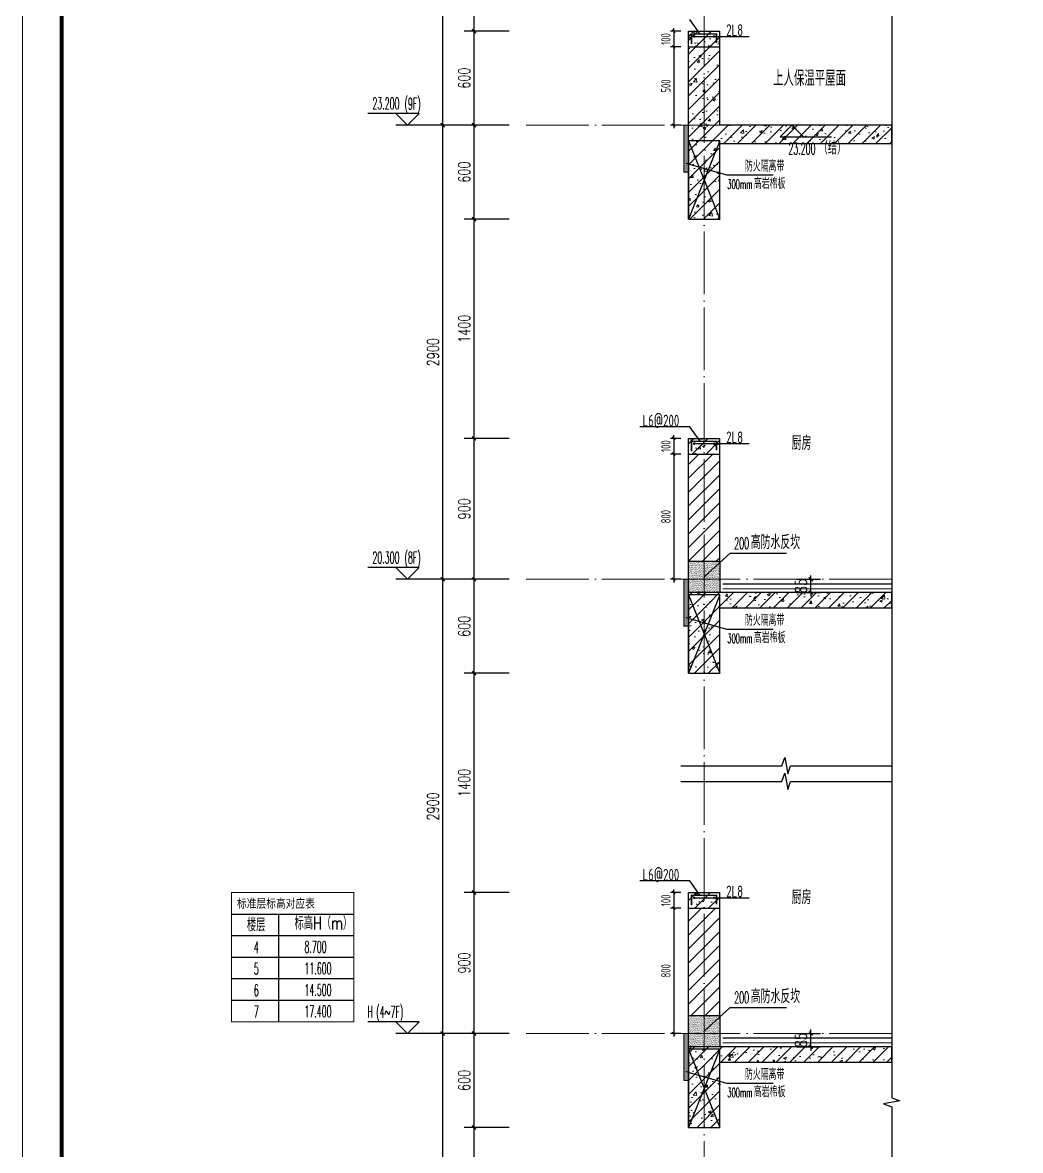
# Model space of a CAD drawing. Extents: x -1712635 to -854203, y -534641 to -21985.
# Drawn here: x -916527 to -910152, y -155937 to -148735 of the extents above; entities that cross this region are included whole.
import ezdxf

# ---------------------------------------------------------------- set-up
doc = ezdxf.new("R2010")
doc.units = 0
doc.header["$LTSCALE"] = 1000
doc.linetypes.add('DOTE', pattern=[2.4200000000000004, 2, -0.2, 0.02, -0.2])
doc.layers.get('0').update_dxf_attribs({"linetype": 'CONTINUOUS'})
doc.layers.get('Defpoints').update_dxf_attribs({"linetype": 'CONTINUOUS'})
for name, color, linetype in [('C-Sheet-图框', 101, 'CONTINUOUS'), ('DIM', 2, 'CONTINUOUS'), ('DIM_ELEV', 3, 'CONTINUOUS'), ('DIM_IDEN', 67, 'CONTINUOUS'), ('DIM_SYMB', 3, 'CONTINUOUS'), ('PUB_DIM', 3, 'CONTINUOUS'), ('PUB_TEXT', 2, 'CONTINUOUS'), ('REIN', 6, 'CONTINUOUS'), ('S-大样-砼线', 7, 'CONTINUOUS'), ('S-引出线', 40, 'CONTINUOUS'), ('TEXT', 2, 'CONTINUOUS'), ('WALL', 2, 'CONTINUOUS'), ('看线', 251, 'CONTINUOUS'), ('立面-看线', 251, 'CONTINUOUS')]:
    doc.layers.add(name, color=color, linetype=linetype)
for name, color, linetype, lineweight in [('DOTE', 19, 'DOTE', 9), ('PUB_HATCH', 8, 'CONTINUOUS', 9), ('内粉刷', 37, 'CONTINUOUS', 9), ('图框', 9, 'CONTINUOUS', 18)]:
    doc.layers.add(name, color=color, linetype=linetype, lineweight=lineweight)
doc.styles.add('_TCH_DIM', font='SIMPLEX.shx', dxfattribs={"width": 0.7, "bigfont": 'GBCBIG.shx'})
doc.styles.add('_TCH_DIM_T3', font='SIMPLEX', dxfattribs={"width": 0.7058823529411765, "bigfont": 'GBCBIG'})
doc.styles.add('DIM_FONT_T3', font='SIMPLEX', dxfattribs={"width": 0.7058823529411765, "bigfont": 'GBCBIG'})
doc.styles.add('TSSD_DIMENSION', font='Tssdeng.shx', dxfattribs={"width": 0.7, "bigfont": 'tssdchn.shx'})
doc.styles.add('TSSD_REIN', font='tssdeng.shx', dxfattribs={"width": 0.7, "height": 300, "bigfont": 'tssdchn.shx'})
doc.styles.add('w', font='tssdeng.shx', dxfattribs={"width": 0.8, "bigfont": 'tssdchn.shx'})
doc.styles.add('宋体', font='', dxfattribs={"height": 50})
doc.styles.get('宋体').set_extended_font_data('SimSun')
doc.dimstyles.new('_TCH_ARCH&&25', dxfattribs={"dimtxt": 74.375, "dimasz": 25, "dimexe": 62.5, "dimexo": 75, "dimgap": 25, "dimtad": 1, "dimdec": 0, "dimzin": 0, "dimdsep": 46, "dimtxsty": '_TCH_DIM_T3', "dimblk": 'ARCHTICK', "dimcen": 0.09, "dimclrt": 7, "dimazin": 0, "dimtfac": 1, "dimtdec": 0, "dimtix": 1, "dimtmove": 2, "dimatfit": 3, "dimldrblk": 'ARCHTICK', "dimfxl": 0, "dimtolj": 1, "dimtzin": 0, "dimarcsym": 0})
doc.dimstyles.new('TSSD_20_20', dxfattribs={"dimtxt": 60, "dimasz": 20, "dimexe": 20, "dimexo": 50, "dimgap": 20, "dimtad": 1, "dimdec": 0, "dimzin": 0, "dimdsep": 46, "dimtxsty": 'TSSD_DIMENSION', "dimblk": 'ARCHTICK', "dimblk1": 'ARCHTICK', "dimblk2": 'ARCHTICK', "dimcen": 0, "dimdle": 20, "dimclrt": 7, "dimadec": 0, "dimazin": 0, "dimtfac": 1, "dimtdec": 0, "dimtix": 1, "dimtmove": 2, "dimatfit": 3, "dimfxl": 0, "dimtolj": 1, "dimtzin": 0, "dimarcsym": 0})
pattern_1 = [(45, (0, 0), (-44.19417382415921, 44.19417382415922), []), (49.99999999999999, (0, 0), (179.3150456501884, -15.68803374564878), [18.75, -206.25]), (355, (0, 0), (-34.68783340325, 188.048033425003), [15, -165]), (100.4514, (14.94292, -1.307335), (144.6273454285054, 172.3598855152384), [15.9350475, -175.285528]), (46.18420000000002, (0, 50), (266.8102621564111, -41.37975358225452), [28.125, -309.3749999999999]), (96.6356, (22.23418625, 46.55167325), (233.6656763871758, 243.5294677251104), [23.902572, -262.92825]), (351.1842, (0, 50), (233.6654862834068, 243.5296502313311), [22.5, -247.5]), (21, (25, 37.5), (149.2267630296154, -100.6547226663347), [18.75, -206.25]), (326.0000000000001, (25, 37.5), (60.82883298039543, 181.2875112617133), [15, -165]), (71.4514, (37.43555825, 29.1120985), (210.0556571453725, 80.6326241774881), [15.9350475, -175.285528]), (37.50000000000001, (0, 0), (3.039963829322667, 83.22346345782788), [0, -163, 0, -167.5, 0, -165.625]), (7.499999999999999, (0, 0), (65.76738436053715, 98.60292797059006), [0, -95.5, 0, -159.25, 0, -63.125]), (327.5, (-55.75, 0), (133.4556090431022, -5.638717933594939), [0, -62.5, 0, -195, 0, -258.75]), (317.5, (-80.75, 0), (145.7965423355966, 25.02624558307943), [0, -81.25, 0, -129.5, 0, -183.75])]
pattern_2 = [(45, (-1569657.011044905, 4552.517012051947), (-44.19417382415921, 44.19417382415922), []), (49.99999999999999, (-1569657.011044905, 4552.517012051947), (179.3150456501884, -15.68803374564878), [18.75, -206.25]), (355, (-1569657.011044905, 4552.517012051947), (-34.68783340325, 188.048033425003), [15, -165]), (100.4514, (-1569642.068124905, 4551.209677052044), (144.6273454285054, 172.3598855152384), [15.9350475, -175.285528]), (46.18420000000002, (-1569657.011044905, 4602.517012051947), (266.8102621564111, -41.37975358225452), [28.12499999999993, -309.3749999999989]), (96.6356, (-1569634.776858655, 4599.068685301987), (233.6656763871758, 243.5294677251104), [23.902572, -262.92825]), (351.1842, (-1569657.011044905, 4602.517012051947), (233.6654862834068, 243.5296502313311), [22.5, -247.5]), (21, (-1569632.011044905, 4590.017012051947), (149.2267630296154, -100.6547226663347), [18.75, -206.25]), (326.0000000000001, (-1569632.011044905, 4590.017012051947), (60.82883298039543, 181.2875112617133), [15, -165]), (71.4514, (-1569619.575486655, 4581.62911055208), (210.0556571453725, 80.6326241774881), [15.9350475, -175.285528]), (37.50000000000001, (-1569657.011044905, 4552.517012051947), (3.039963829322667, 83.22346345782788), [0, -163, 0, -167.5, 0, -165.625]), (7.499999999999999, (-1569657.011044905, 4552.517012051947), (65.76738436053715, 98.60292797059006), [0, -95.5, 0, -159.25, 0, -63.125]), (327.5, (-1569712.761044905, 4552.517012051947), (133.4556090431022, -5.638717933594939), [0, -62.5, 0, -195, 0, -258.75]), (317.5, (-1569737.761044905, 4552.517012051947), (145.7965423355966, 25.02624558307943), [0, -81.25, 0, -129.5, 0, -183.75])]

# ---------------------------------------------------------------- blocks, each defined once
blk = doc.blocks.new('GFDDDDRG')
at = {"layer": '图框'}
blk.add_lwpolyline([(923309.7791572664, -107436.9617041193), (923309.7791572663, -159999.4617041193), (893609.7791572664, -159999.4617041193), (893609.7791572665, -107436.9617041193)], close=True, dxfattribs=at)
blk.add_lwpolyline([(923309.7791572664, -107436.9617041193), (923309.7791572663, -159999.4617041193), (893609.7791572664, -159999.4617041193), (893609.7791572665, -107436.9617041193)], close=True, dxfattribs=at)
at = {"layer": '图框', "const_width": 50}
blk.add_lwpolyline([(894109.7791572664, -159499.4617041193), (922809.7791572663, -159499.4617041193), (922809.7791572664, -108686.9617041193), (894109.7791572665, -108686.9617041193)], close=True, dxfattribs=at)
blk = doc.blocks.new('_ArchTick')
at = {"color": 0, "const_width": 0.35}
blk.add_lwpolyline([(-0.5, -0.5), (0.5, 0.5)], dxfattribs=at)
blk = doc.blocks.new('*D2697')
at = {"layer": 'Defpoints', "color": 0}
for p in [(950479.6748192847, -117286.0823870414), (950645.6347043765, -117286.0823870414), (950479.6748192847, -117371.0823868684)]:
    blk.add_point(p, dxfattribs=at)
at = {"layer": 'PUB_DIM', "color": 0, "lineweight": -2}
for p, q in [((950554.6748192847, -117286.0823870414), (950708.1347043765, -117286.0823870414)), ((950645.6347043765, -117286.0823870414), (950645.6347043765, -117261.0823870414)), ((950645.6347043765, -117371.0823868684), (950645.6347043765, -117286.0823870414)), ((950554.6748192847, -117371.0823868684), (950708.1347043765, -117371.0823868684)), ((950645.6347043765, -117371.0823868684), (950645.6347043765, -117396.0823868684))]:
    blk.add_line(p, q, dxfattribs=at)
at = {"layer": 'PUB_DIM', "color": 0, "lineweight": -2, "xscale": 25, "yscale": 25, "zscale": 25}
for p, rotation in [((950645.6347043765, -117286.0823870414), 270), ((950645.6347043765, -117371.0823868684), 90)]:
    blk.add_blockref('_ArchTick', p, dxfattribs=dict(at, rotation=rotation))
at = {"layer": 'PUB_DIM', "color": 7, "insert": (950583.4472043765, -117328.5823869547), "char_height": 74.375, "attachment_point": 5, "rotation": 90, "style": '_TCH_DIM_T3'}
blk.add_mtext('\\A1;85', dxfattribs=at)
blk = doc.blocks.new('VDVDXAXFSFFX')
at = {"layer": 'PUB_HATCH'}
h = blk.add_hatch(dxfattribs=at)
h.set_pattern_fill('DOTS', color=251, scale=2, style=0)
h.set_pattern_definition([(0, (924712.4965232481, -148185.5928938247), (1.5875, 3.175), [0, -3.175])])
h.paths.add_polyline_path([(924682.496528509, -148185.5928938247), (924712.4965288265, -148185.5928938247), (924712.4965296196, -147935.5928918117), (924712.4965296126, -147885.5928918776), (924712.4965232481, -147885.5928918157), (924712.4965232481, -147885.5928938247), (924682.496528509, -147885.5928938247)])
at = {"layer": 'DIM_IDEN', "color": 5}
for p, q in [((924695.4944669578, -148129.2886519908), (924955.5658560492, -148202.8897275763)), ((924955.5658560492, -148202.8897275763), (925253.409062462, -148202.8897275763))]:
    blk.add_line(p, q, dxfattribs=at)
at = {"layer": 'PUB_HATCH', "color": 5}
blk.add_lwpolyline([(924712.4965232481, -147885.5928938247), (924682.496528509, -147885.5928938247), (924682.496528509, -148185.5928938247), (924712.4965232481, -148185.5928938247)], close=True, dxfattribs=at)
at = {"layer": 'PUB_TEXT', "style": 'DIM_FONT_T3', "width": 0.7058823529411765}
blk.add_text('防火隔离带', height=71.48936170212767, dxfattribs=at).set_placement((925072.609312775, -148181.8897275763))
at = {"layer": 'PUB_TEXT', "color": 5, "style": 'DIM_FONT_T3'}
for s, height, width, p in [('高岩棉板', 71.48936170212767, 0.7058823529411765, (925129.763970727, -148292.9097275763)), ('300mm', 59.5, 0.4982698961937717, (924960.3522060211, -148292.9097275763))]:
    blk.add_text(s, height=height, dxfattribs=dict(at, width=width)).set_placement(p)
blk = doc.blocks.new('*D3490')
at = {"layer": 'Defpoints', "color": 0}
for p in [(-913642.654323023, -155790.5150327928), (-913342.6543230023, -155790.5150327928), (-913342.6543230023, -157190.5148952722)]:
    blk.add_point(p, dxfattribs=at)
at = {"layer": 'PUB_DIM', "color": 0, "lineweight": -2}
for p, q in [((-913417.6543230023, -155790.5150327928), (-913705.154323023, -155790.5150327928)), ((-913642.654323023, -157190.5148952722), (-913642.654323023, -155790.5150327928)), ((-913417.6543230023, -157190.5148952722), (-913705.154323023, -157190.5148952722))]:
    blk.add_line(p, q, dxfattribs=at)
at = {"layer": 'PUB_DIM', "color": 0, "lineweight": -2, "xscale": 25, "yscale": 25, "zscale": 25}
for p, rotation in [((-913642.654323023, -155790.5150327928), 90), ((-913642.654323023, -157190.5148952722), 270)]:
    blk.add_blockref('_ArchTick', p, dxfattribs=dict(at, rotation=rotation))
at = {"layer": 'PUB_DIM', "color": 7, "insert": (-913704.841823023, -156490.5149640326), "char_height": 74.375, "attachment_point": 5, "rotation": 90, "style": '_TCH_DIM_T3'}
blk.add_mtext('\\A1;1400', dxfattribs=at)
blk = doc.blocks.new('*D3491')
at = {"layer": 'Defpoints', "color": 0}
for p in [(-913642.654323023, -155190.5150327932), (-913342.6543230023, -155190.5150327932), (-913342.6543230023, -155790.5150327928)]:
    blk.add_point(p, dxfattribs=at)
at = {"layer": 'PUB_DIM', "color": 0, "lineweight": -2}
for p, q in [((-913417.6543230023, -155190.5150327932), (-913705.154323023, -155190.5150327932)), ((-913642.654323023, -155790.5150327928), (-913642.654323023, -155190.5150327932)), ((-913417.6543230023, -155790.5150327928), (-913705.154323023, -155790.5150327928))]:
    blk.add_line(p, q, dxfattribs=at)
at = {"layer": 'PUB_DIM', "color": 0, "lineweight": -2, "xscale": 25, "yscale": 25, "zscale": 25}
for p, rotation in [((-913642.654323023, -155190.5150327932), 90), ((-913642.654323023, -155790.5150327928), 270)]:
    blk.add_blockref('_ArchTick', p, dxfattribs=dict(at, rotation=rotation))
at = {"layer": 'PUB_DIM', "color": 7, "insert": (-913704.841823023, -155490.5150327931), "char_height": 74.375, "attachment_point": 5, "rotation": 90, "style": '_TCH_DIM_T3'}
blk.add_mtext('\\A1;600', dxfattribs=at)
blk = doc.blocks.new('*D3492')
at = {"layer": 'Defpoints', "color": 0}
for p in [(-913642.654323023, -154290.5148952724), (-913342.6543230023, -154290.5148952724), (-913342.6543230023, -155190.5150327932)]:
    blk.add_point(p, dxfattribs=at)
at = {"layer": 'PUB_DIM', "color": 0, "lineweight": -2}
for p, q in [((-913417.6543230023, -154290.5148952724), (-913705.154323023, -154290.5148952724)), ((-913642.654323023, -155190.5150327932), (-913642.654323023, -154290.5148952724)), ((-913417.6543230023, -155190.5150327932), (-913705.154323023, -155190.5150327932))]:
    blk.add_line(p, q, dxfattribs=at)
at = {"layer": 'PUB_DIM', "color": 0, "lineweight": -2, "xscale": 25, "yscale": 25, "zscale": 25}
for p, rotation in [((-913642.654323023, -154290.5148952724), 90), ((-913642.654323023, -155190.5150327932), 270)]:
    blk.add_blockref('_ArchTick', p, dxfattribs=dict(at, rotation=rotation))
at = {"layer": 'PUB_DIM', "color": 7, "insert": (-913704.841823023, -154740.5149640329), "char_height": 74.375, "attachment_point": 5, "rotation": 90, "style": '_TCH_DIM_T3'}
blk.add_mtext('\\A1;900', dxfattribs=at)
blk = doc.blocks.new('*D3493')
at = {"layer": 'Defpoints', "color": 0}
for p in [(-913642.654323023, -152890.5150328063), (-913342.6543230023, -152890.5150328063), (-913342.6543230023, -154290.5148952724)]:
    blk.add_point(p, dxfattribs=at)
at = {"layer": 'PUB_DIM', "color": 0, "lineweight": -2}
for p, q in [((-913417.6543230023, -152890.5150328063), (-913705.154323023, -152890.5150328063)), ((-913642.654323023, -154290.5148952724), (-913642.654323023, -152890.5150328063)), ((-913417.6543230023, -154290.5148952724), (-913705.154323023, -154290.5148952724))]:
    blk.add_line(p, q, dxfattribs=at)
at = {"layer": 'PUB_DIM', "color": 0, "lineweight": -2, "xscale": 25, "yscale": 25, "zscale": 25}
for p, rotation in [((-913642.654323023, -152890.5150328063), 90), ((-913642.654323023, -154290.5148952724), 270)]:
    blk.add_blockref('_ArchTick', p, dxfattribs=dict(at, rotation=rotation))
at = {"layer": 'PUB_DIM', "color": 7, "insert": (-913704.841823023, -153590.5149640395), "char_height": 74.375, "attachment_point": 5, "rotation": 90, "style": '_TCH_DIM_T3'}
blk.add_mtext('\\A1;1400', dxfattribs=at)
blk = doc.blocks.new('*D3494')
at = {"layer": 'Defpoints', "color": 0}
for p in [(-913642.654323023, -152290.5150327928), (-913342.6543230023, -152290.5150327928), (-913342.6543230023, -152890.5150328063)]:
    blk.add_point(p, dxfattribs=at)
at = {"layer": 'PUB_DIM', "color": 0, "lineweight": -2}
for p, q in [((-913417.6543230023, -152290.5150327928), (-913705.154323023, -152290.5150327928)), ((-913642.654323023, -152890.5150328063), (-913642.654323023, -152290.5150327928)), ((-913417.6543230023, -152890.5150328063), (-913705.154323023, -152890.5150328063))]:
    blk.add_line(p, q, dxfattribs=at)
at = {"layer": 'PUB_DIM', "color": 0, "lineweight": -2, "xscale": 25, "yscale": 25, "zscale": 25}
for p, rotation in [((-913642.654323023, -152290.5150327928), 90), ((-913642.654323023, -152890.5150328063), 270)]:
    blk.add_blockref('_ArchTick', p, dxfattribs=dict(at, rotation=rotation))
at = {"layer": 'PUB_DIM', "color": 7, "insert": (-913704.841823023, -152590.5150327997), "char_height": 74.375, "attachment_point": 5, "rotation": 90, "style": '_TCH_DIM_T3'}
blk.add_mtext('\\A1;600', dxfattribs=at)
blk = doc.blocks.new('*D3495')
at = {"layer": 'Defpoints', "color": 0}
for p in [(-913642.654323023, -151390.514895272), (-913342.6543230023, -151390.514895272), (-913342.6543230023, -152290.5150327928)]:
    blk.add_point(p, dxfattribs=at)
at = {"layer": 'PUB_DIM', "color": 0, "lineweight": -2}
for p, q in [((-913417.6543230023, -151390.514895272), (-913705.154323023, -151390.514895272)), ((-913642.654323023, -152290.5150327928), (-913642.654323023, -151390.514895272)), ((-913417.6543230023, -152290.5150327928), (-913705.154323023, -152290.5150327928))]:
    blk.add_line(p, q, dxfattribs=at)
at = {"layer": 'PUB_DIM', "color": 0, "lineweight": -2, "xscale": 25, "yscale": 25, "zscale": 25}
for p, rotation in [((-913642.654323023, -151390.514895272), 90), ((-913642.654323023, -152290.5150327928), 270)]:
    blk.add_blockref('_ArchTick', p, dxfattribs=dict(at, rotation=rotation))
at = {"layer": 'PUB_DIM', "color": 7, "insert": (-913704.841823023, -151840.5149640326), "char_height": 74.375, "attachment_point": 5, "rotation": 90, "style": '_TCH_DIM_T3'}
blk.add_mtext('\\A1;900', dxfattribs=at)
blk = doc.blocks.new('*D3496')
at = {"layer": 'Defpoints', "color": 0}
for p in [(-913642.654323023, -149990.5231670079), (-913342.6543230023, -149990.5231670079), (-913342.6543230023, -151390.514895272)]:
    blk.add_point(p, dxfattribs=at)
at = {"layer": 'PUB_DIM', "color": 0, "lineweight": -2}
for p, q in [((-913417.6543230023, -149990.5231670079), (-913705.154323023, -149990.5231670079)), ((-913642.654323023, -151390.514895272), (-913642.654323023, -149990.5231670079)), ((-913417.6543230023, -151390.514895272), (-913705.154323023, -151390.514895272))]:
    blk.add_line(p, q, dxfattribs=at)
at = {"layer": 'PUB_DIM', "color": 0, "lineweight": -2, "xscale": 25, "yscale": 25, "zscale": 25}
for p, rotation in [((-913642.654323023, -149990.5231670079), 90), ((-913642.654323023, -151390.514895272), 270)]:
    blk.add_blockref('_ArchTick', p, dxfattribs=dict(at, rotation=rotation))
at = {"layer": 'PUB_DIM', "color": 7, "insert": (-913704.841823023, -150690.5190311401), "char_height": 74.375, "attachment_point": 5, "rotation": 90, "style": '_TCH_DIM_T3'}
blk.add_mtext('\\A1;1400', dxfattribs=at)
blk = doc.blocks.new('*D3497')
at = {"layer": 'Defpoints', "color": 0}
for p in [(-913642.654323023, -149390.515032793), (-913342.6543230023, -149390.515032793), (-913342.6543230023, -149990.5231670079)]:
    blk.add_point(p, dxfattribs=at)
at = {"layer": 'PUB_DIM', "color": 0, "lineweight": -2}
for p, q in [((-913417.6543230023, -149390.515032793), (-913705.154323023, -149390.515032793)), ((-913642.654323023, -149990.5231670079), (-913642.654323023, -149390.515032793)), ((-913417.6543230023, -149990.5231670079), (-913705.154323023, -149990.5231670079))]:
    blk.add_line(p, q, dxfattribs=at)
at = {"layer": 'PUB_DIM', "color": 0, "lineweight": -2, "xscale": 25, "yscale": 25, "zscale": 25}
for p, rotation in [((-913642.654323023, -149390.515032793), 90), ((-913642.654323023, -149990.5231670079), 270)]:
    blk.add_blockref('_ArchTick', p, dxfattribs=dict(at, rotation=rotation))
at = {"layer": 'PUB_DIM', "color": 7, "insert": (-913704.841823023, -149690.5190999006), "char_height": 74.375, "attachment_point": 5, "rotation": 90, "style": '_TCH_DIM_T3'}
blk.add_mtext('\\A1;600', dxfattribs=at)
blk = doc.blocks.new('*D3498')
at = {"layer": 'Defpoints', "color": 0}
for p in [(-913642.654323023, -148790.5150316565), (-913342.6543230023, -148790.5150316565), (-913342.6543230023, -149390.515032793)]:
    blk.add_point(p, dxfattribs=at)
at = {"layer": 'PUB_DIM', "color": 0, "lineweight": -2}
for p, q in [((-913417.6543230023, -148790.5150316565), (-913705.154323023, -148790.5150316565)), ((-913642.654323023, -149390.515032793), (-913642.654323023, -148790.5150316565)), ((-913417.6543230023, -149390.515032793), (-913705.154323023, -149390.515032793))]:
    blk.add_line(p, q, dxfattribs=at)
at = {"layer": 'PUB_DIM', "color": 0, "lineweight": -2, "xscale": 25, "yscale": 25, "zscale": 25}
for p, rotation in [((-913642.654323023, -148790.5150316565), 90), ((-913642.654323023, -149390.515032793), 270)]:
    blk.add_blockref('_ArchTick', p, dxfattribs=dict(at, rotation=rotation))
at = {"layer": 'PUB_DIM', "color": 7, "insert": (-913704.841823023, -149090.5150322249), "char_height": 74.375, "attachment_point": 5, "rotation": 90, "style": '_TCH_DIM_T3'}
blk.add_mtext('\\A1;600', dxfattribs=at)
blk = doc.blocks.new('*D3499')
at = {"layer": 'Defpoints', "color": 0}
for p in [(-913642.654323023, -147090.5150327929), (-913342.6543230023, -147090.5150327929), (-913342.6543230023, -148790.5150316565)]:
    blk.add_point(p, dxfattribs=at)
at = {"layer": 'PUB_DIM', "color": 0, "lineweight": -2}
for p, q in [((-913417.6543230023, -147090.5150327929), (-913705.154323023, -147090.5150327929)), ((-913642.654323023, -148790.5150316565), (-913642.654323023, -147090.5150327929)), ((-913417.6543230023, -148790.5150316565), (-913705.154323023, -148790.5150316565))]:
    blk.add_line(p, q, dxfattribs=at)
at = {"layer": 'PUB_DIM', "color": 0, "lineweight": -2, "xscale": 25, "yscale": 25, "zscale": 25}
for p, rotation in [((-913642.654323023, -147090.5150327929), 90), ((-913642.654323023, -148790.5150316565), 270)]:
    blk.add_blockref('_ArchTick', p, dxfattribs=dict(at, rotation=rotation))
at = {"layer": 'PUB_DIM', "color": 7, "insert": (-913704.841823023, -147940.5150322249), "char_height": 74.375, "attachment_point": 5, "rotation": 90, "style": '_TCH_DIM_T3'}
blk.add_mtext('\\A1;1700', dxfattribs=at)
blk = doc.blocks.new('*D3503')
at = {"layer": 'Defpoints', "color": 0}
for p in [(-913842.6543230279, -155190.5150327932), (-913342.6543230028, -155190.5150327932), (-913342.6543230028, -158090.5150327929)]:
    blk.add_point(p, dxfattribs=at)
at = {"layer": 'PUB_DIM', "color": 0, "lineweight": -2}
for p, q in [((-913417.6543230028, -155190.5150327932), (-913905.1543230279, -155190.5150327932)), ((-913842.6543230279, -158090.5150327929), (-913842.6543230279, -155190.5150327932)), ((-913417.6543230028, -158090.5150327929), (-913905.1543230279, -158090.5150327929))]:
    blk.add_line(p, q, dxfattribs=at)
at = {"layer": 'PUB_DIM', "color": 0, "lineweight": -2, "xscale": 25, "yscale": 25, "zscale": 25}
for p, rotation in [((-913842.6543230279, -155190.5150327932), 90), ((-913842.6543230279, -158090.5150327929), 270)]:
    blk.add_blockref('_ArchTick', p, dxfattribs=dict(at, rotation=rotation))
at = {"layer": 'PUB_DIM', "color": 7, "insert": (-913904.8418230279, -156640.5150327932), "char_height": 74.375, "attachment_point": 5, "rotation": 90, "style": '_TCH_DIM_T3'}
blk.add_mtext('\\A1;2900', dxfattribs=at)
blk = doc.blocks.new('*D3504')
at = {"layer": 'Defpoints', "color": 0}
for p in [(-913842.6543230279, -152290.5150327929), (-913342.6543230028, -152290.5150327929), (-913342.6543230028, -155190.5150327932)]:
    blk.add_point(p, dxfattribs=at)
at = {"layer": 'PUB_DIM', "color": 0, "lineweight": -2}
for p, q in [((-913417.6543230028, -152290.5150327929), (-913905.1543230279, -152290.5150327929)), ((-913842.6543230279, -155190.5150327932), (-913842.6543230279, -152290.5150327929)), ((-913417.6543230028, -155190.5150327932), (-913905.1543230279, -155190.5150327932))]:
    blk.add_line(p, q, dxfattribs=at)
at = {"layer": 'PUB_DIM', "color": 0, "lineweight": -2, "xscale": 25, "yscale": 25, "zscale": 25}
for p, rotation in [((-913842.6543230279, -152290.5150327929), 90), ((-913842.6543230279, -155190.5150327932), 270)]:
    blk.add_blockref('_ArchTick', p, dxfattribs=dict(at, rotation=rotation))
at = {"layer": 'PUB_DIM', "color": 7, "insert": (-913904.8418230279, -153740.5150327932), "char_height": 74.375, "attachment_point": 5, "rotation": 90, "style": '_TCH_DIM_T3'}
blk.add_mtext('\\A1;2900', dxfattribs=at)
blk = doc.blocks.new('*D3505')
at = {"layer": 'Defpoints', "color": 0}
for p in [(-913842.6543230279, -149390.5150327929), (-913342.6543230028, -149390.5150327929), (-913342.6543230028, -152290.5150327929)]:
    blk.add_point(p, dxfattribs=at)
at = {"layer": 'PUB_DIM', "color": 0, "lineweight": -2}
for p, q in [((-913417.6543230028, -149390.5150327929), (-913905.1543230279, -149390.5150327929)), ((-913842.6543230279, -152290.5150327929), (-913842.6543230279, -149390.5150327929)), ((-913417.6543230028, -152290.5150327929), (-913905.1543230279, -152290.5150327929))]:
    blk.add_line(p, q, dxfattribs=at)
at = {"layer": 'PUB_DIM', "color": 0, "lineweight": -2, "xscale": 25, "yscale": 25, "zscale": 25}
for p, rotation in [((-913842.6543230279, -149390.5150327929), 90), ((-913842.6543230279, -152290.5150327929), 270)]:
    blk.add_blockref('_ArchTick', p, dxfattribs=dict(at, rotation=rotation))
at = {"layer": 'PUB_DIM', "color": 7, "insert": (-913904.8418230279, -150840.5150327931), "char_height": 74.375, "attachment_point": 5, "rotation": 90, "style": '_TCH_DIM_T3'}
blk.add_mtext('\\A1;2900', dxfattribs=at)
blk = doc.blocks.new('*D3506')
at = {"layer": 'Defpoints', "color": 0}
for p in [(-913842.6543230279, -146490.515032793), (-913342.6543230028, -146490.515032793), (-913342.6543230028, -149390.5150327929)]:
    blk.add_point(p, dxfattribs=at)
at = {"layer": 'PUB_DIM', "color": 0, "lineweight": -2}
for p, q in [((-913417.6543230028, -146490.515032793), (-913905.1543230279, -146490.515032793)), ((-913842.6543230279, -149390.5150327929), (-913842.6543230279, -146490.515032793)), ((-913417.6543230028, -149390.5150327929), (-913905.1543230279, -149390.5150327929))]:
    blk.add_line(p, q, dxfattribs=at)
at = {"layer": 'PUB_DIM', "color": 0, "lineweight": -2, "xscale": 25, "yscale": 25, "zscale": 25}
for p, rotation in [((-913842.6543230279, -146490.515032793), 90), ((-913842.6543230279, -149390.5150327929), 270)]:
    blk.add_blockref('_ArchTick', p, dxfattribs=dict(at, rotation=rotation))
at = {"layer": 'PUB_DIM', "color": 7, "insert": (-913904.8418230279, -147940.5150327931), "char_height": 74.375, "attachment_point": 5, "rotation": 90, "style": '_TCH_DIM_T3'}
blk.add_mtext('\\A1;2900', dxfattribs=at)
blk = doc.blocks.new('*D3508')
at = {"layer": 'Defpoints', "color": 0}
for p in [(-912272.4601591044, -151390.5148939026), (-912367.1032612125, -151490.5148939026), (-912272.4601591044, -151490.5148939026)]:
    blk.add_point(p, dxfattribs=at)
at = {"layer": 'DIM', "color": 0, "lineweight": -2}
for p, q in [((-912367.1032612125, -151390.5148939026), (-912367.1032612125, -151370.5148939026)), ((-912322.4601591044, -151390.5148939026), (-912387.1032612125, -151390.5148939026)), ((-912367.1032612125, -151390.5148939026), (-912367.1032612125, -151490.5148939026)), ((-912322.4601591044, -151490.5148939026), (-912387.1032612125, -151490.5148939026)), ((-912367.1032612125, -151490.5148939026), (-912367.1032612125, -151510.5148939026))]:
    blk.add_line(p, q, dxfattribs=at)
at = {"layer": 'DIM', "color": 0, "lineweight": -2, "xscale": 20, "yscale": 20, "zscale": 20}
for p, rotation in [((-912367.1032612125, -151390.5148939026), 270), ((-912367.1032612125, -151490.5148939026), 90)]:
    blk.add_blockref('_ArchTick', p, dxfattribs=dict(at, rotation=rotation))
at = {"layer": 'DIM', "color": 7, "insert": (-912417.1032612125, -151440.5148939028), "char_height": 60, "attachment_point": 5, "rotation": 90, "style": 'TSSD_DIMENSION'}
blk.add_mtext('\\A1;100', dxfattribs=at)
blk = doc.blocks.new('20210809.03331612')
at = {"layer": 'REIN', "const_width": 9}
blk.add_lwpolyline([(87484.17413905729, 67998.7677169129), (87484.17413905729, 68062.57779501227), (87644.05902665015, 68062.57779501227), (87644.05902665015, 68004.6129149067)], dxfattribs=at)
at = {"layer": 'REIN', "const_width": 8}
for points in [[(87497.66146427253, 68047.51599773148, 1), (87505.66146427253, 68047.51599773148, 1)], [(87625.09821334062, 68047.51599773148, 1), (87633.09821334062, 68047.51599773148, 1)]]:
    blk.add_lwpolyline(points, format="xyb", close=True, dxfattribs=at)
at = {"layer": 'S-大样-砼线'}
for p, q in [((87465.18278815364, 67080.94484017597), (87665.18278714316, 66580.93723981472)), ((87665.18573489739, 67080.94484017394), (87465.1857362683, 66580.93723980524))]:
    blk.add_line(p, q, dxfattribs=at)
blk.add_lwpolyline([(87665.18279401632, 67080.94484017021), (87465.18278815364, 67080.94484017021), (87465.1827883278, 66580.93723980896), (87665.18279418955, 66580.93723980896)], close=True, dxfattribs=at)
at = {"layer": 'S-引出线'}
for p, q in [((87474.5888281595, 68154.83325992979), (87154.50981688779, 68154.83325992979)), ((87538.80876634456, 68062.57779501227), (87474.5888281595, 68154.83325992979)), ((87501.66146427253, 68047.51599773148), (87853.2882327484, 68047.51599773148))]:
    blk.add_line(p, q, dxfattribs=at)
at = {"layer": 'TEXT', "style": 'w', "width": 0.7}
for s, p in [('L6@200', (87171.47256206069, 68157.00294731918)), ('2L8', (87706.15828353167, 68049.90014602232))]:
    blk.add_text(s, height=75, rotation=1.867629851175362e-07, dxfattribs=at).set_placement(p)
blk = doc.blocks.new('*D3509')
at = {"layer": 'Defpoints', "color": 0}
for p in [(-912272.4601591046, -154290.514893903), (-912367.1032612126, -154390.514893903), (-912272.4601591046, -154390.514893903)]:
    blk.add_point(p, dxfattribs=at)
at = {"layer": 'DIM', "color": 0, "lineweight": -2}
for p, q in [((-912322.4601591046, -154290.514893903), (-912387.1032612126, -154290.514893903)), ((-912367.1032612126, -154290.514893903), (-912367.1032612126, -154270.514893903)), ((-912367.1032612126, -154290.514893903), (-912367.1032612126, -154390.514893903)), ((-912322.4601591046, -154390.514893903), (-912387.1032612126, -154390.514893903)), ((-912367.1032612126, -154390.514893903), (-912367.1032612126, -154410.514893903))]:
    blk.add_line(p, q, dxfattribs=at)
at = {"layer": 'DIM', "color": 0, "lineweight": -2, "xscale": 20, "yscale": 20, "zscale": 20}
for p, rotation in [((-912367.1032612126, -154290.514893903), 270), ((-912367.1032612126, -154390.514893903), 90)]:
    blk.add_blockref('_ArchTick', p, dxfattribs=dict(at, rotation=rotation))
at = {"layer": 'DIM', "color": 7, "insert": (-912417.1032612126, -154340.5148939031), "char_height": 60, "attachment_point": 5, "rotation": 90, "style": 'TSSD_DIMENSION'}
blk.add_mtext('\\A1;100', dxfattribs=at)
blk = doc.blocks.new('*D3513')
at = {"layer": 'Defpoints', "color": 0}
for p in [(-912272.4601295576, -148790.5150316565), (-912367.1032316657, -148890.5150316565), (-912272.4601295576, -148890.5150316565)]:
    blk.add_point(p, dxfattribs=at)
at = {"layer": 'DIM', "color": 0, "lineweight": -2}
for p, q in [((-912322.4601295576, -148790.5150316565), (-912387.1032316657, -148790.5150316565)), ((-912367.1032316657, -148790.5150316565), (-912367.1032316657, -148770.5150316565)), ((-912367.1032316657, -148790.5150316565), (-912367.1032316657, -148890.5150316565)), ((-912322.4601295576, -148890.5150316565), (-912387.1032316657, -148890.5150316565)), ((-912367.1032316657, -148890.5150316565), (-912367.1032316657, -148910.5150316565))]:
    blk.add_line(p, q, dxfattribs=at)
at = {"layer": 'DIM', "color": 0, "lineweight": -2, "xscale": 20, "yscale": 20, "zscale": 20}
for p, rotation in [((-912367.1032316657, -148790.5150316565), 270), ((-912367.1032316657, -148890.5150316565), 90)]:
    blk.add_blockref('_ArchTick', p, dxfattribs=dict(at, rotation=rotation))
at = {"layer": 'DIM', "color": 7, "insert": (-912417.1032316657, -148840.5150316566), "char_height": 60, "attachment_point": 5, "rotation": 90, "style": 'TSSD_DIMENSION'}
blk.add_mtext('\\A1;100', dxfattribs=at)
blk = doc.blocks.new('20210902.15311138')
at = {"layer": 'DOTE', "color": 1, "linetype": 'DOTE', "ltscale": 0.2}
for p, q in [((79213.1800598912, -133245.8924751), (79213.1800598912, -113645.890185494)), ((80411.70497911796, -117645.890185494), (78042.9859028114, -117645.890185494)), ((80411.70497911773, -120545.8901854938), (78042.9859028114, -120545.8901854938)), ((80411.7049791175, -123445.8901854942), (78042.9859028114, -123445.8901854942))]:
    blk.add_line(p, q, dxfattribs=at)
blk = doc.blocks.new('*D3935')
at = {"layer": 'Defpoints', "color": 0}
for p in [(-912272.4601591046, -154390.514893903), (-912367.1032612126, -155190.5132329609), (-912272.4601591046, -155190.5132329609)]:
    blk.add_point(p, dxfattribs=at)
at = {"layer": 'DIM', "color": 0, "lineweight": -2}
for p, q in [((-912322.4601591046, -154390.514893903), (-912387.1032612126, -154390.514893903)), ((-912367.1032612126, -154370.514893903), (-912367.1032612126, -155210.5132329609)), ((-912322.4601591046, -155190.5132329609), (-912387.1032612126, -155190.5132329609))]:
    blk.add_line(p, q, dxfattribs=at)
at = {"layer": 'DIM', "color": 0, "lineweight": -2, "xscale": 20, "yscale": 20, "zscale": 20}
for p, rotation in [((-912367.1032612126, -154390.514893903), 90), ((-912367.1032612126, -155190.5132329609), 270)]:
    blk.add_blockref('_ArchTick', p, dxfattribs=dict(at, rotation=rotation))
at = {"layer": 'DIM', "color": 7, "insert": (-912417.1032612126, -154790.5140634321), "char_height": 60, "attachment_point": 5, "rotation": 90, "style": 'TSSD_DIMENSION'}
blk.add_mtext('\\A1;800', dxfattribs=at)
blk = doc.blocks.new('*D3936')
at = {"layer": 'Defpoints', "color": 0}
for p in [(-912272.4601591044, -151490.5148939026), (-912367.1032612125, -152290.5132329606), (-912272.4601591044, -152290.5132329606)]:
    blk.add_point(p, dxfattribs=at)
at = {"layer": 'DIM', "color": 0, "lineweight": -2}
for p, q in [((-912322.4601591044, -151490.5148939026), (-912387.1032612125, -151490.5148939026)), ((-912367.1032612125, -151470.5148939026), (-912367.1032612125, -152310.5132329606)), ((-912322.4601591044, -152290.5132329606), (-912387.1032612125, -152290.5132329606))]:
    blk.add_line(p, q, dxfattribs=at)
at = {"layer": 'DIM', "color": 0, "lineweight": -2, "xscale": 20, "yscale": 20, "zscale": 20}
for p, rotation in [((-912367.1032612125, -151490.5148939026), 90), ((-912367.1032612125, -152290.5132329606), 270)]:
    blk.add_blockref('_ArchTick', p, dxfattribs=dict(at, rotation=rotation))
at = {"layer": 'DIM', "color": 7, "insert": (-912417.1032612125, -151890.5140634318), "char_height": 60, "attachment_point": 5, "rotation": 90, "style": 'TSSD_DIMENSION'}
blk.add_mtext('\\A1;800', dxfattribs=at)
blk = doc.blocks.new('*D3937')
at = {"layer": 'Defpoints', "color": 0}
for p in [(-912272.4601295576, -148890.5150316565), (-912367.1032316657, -149390.5132329607), (-912272.4601295576, -149390.5132329607)]:
    blk.add_point(p, dxfattribs=at)
at = {"layer": 'DIM', "color": 0, "lineweight": -2}
for p, q in [((-912322.4601295576, -148890.5150316565), (-912387.1032316657, -148890.5150316565)), ((-912367.1032316657, -148870.5150316565), (-912367.1032316657, -149410.5132329607)), ((-912322.4601295576, -149390.5132329607), (-912387.1032316657, -149390.5132329607))]:
    blk.add_line(p, q, dxfattribs=at)
at = {"layer": 'DIM', "color": 0, "lineweight": -2, "xscale": 20, "yscale": 20, "zscale": 20}
for p, rotation in [((-912367.1032316657, -148890.5150316565), 90), ((-912367.1032316657, -149390.5132329607), 270)]:
    blk.add_blockref('_ArchTick', p, dxfattribs=dict(at, rotation=rotation))
at = {"layer": 'DIM', "color": 7, "insert": (-912417.1032316657, -149140.5141323087), "char_height": 60, "attachment_point": 5, "rotation": 90, "style": 'TSSD_DIMENSION'}
blk.add_mtext('\\A1;500', dxfattribs=at)
blk = doc.blocks.new('GDGDGRDDSF')
at = {"layer": 'PUB_HATCH'}
h = blk.add_hatch(dxfattribs=at)
h.set_pattern_fill('钢筋混凝土', color=256, scale=25, style=0)
h.set_pattern_definition(pattern_1)
h.paths.add_polyline_path([(950064.492453128, -116486.082386867), (950064.492453128, -116386.082386867), (949864.492453128, -116386.082386867), (949864.492453128, -116486.082386867)])
h = blk.add_hatch(dxfattribs=at)
h.set_pattern_fill('普通砖', color=256, scale=25, style=0)
h.set_pattern_definition([(45, (0, 44.8778375), (-44.19419150182874, 44.19419150182875), [])])
h.paths.add_polyline_path([(950064.4924532418, -117171.0823858715), (950064.4924464234, -116486.0823858716), (949864.4924464234, -116486.0823878624), (949864.4924532418, -117171.0823878623)])
h = blk.add_hatch(dxfattribs=at)
h.set_pattern_fill('钢筋混凝土', color=256, scale=25, style=0)
h.set_pattern_definition(pattern_1)
h.paths.add_polyline_path([(951163.0173656499, -117371.0823868624), (949864.4924464464, -117371.0823868671), (950064.4924464087, -117471.0823868581), (951163.0173656503, -117471.0823868624)])
h = blk.add_hatch(dxfattribs=at)
h.set_pattern_fill('钢筋混凝土', color=256, scale=25, style=0)
h.set_pattern_definition(pattern_1)
h.paths.add_polyline_path([(950064.4924464234, -117886.0823868875), (950064.4924464087, -117471.0823868581), (949864.4924464464, -117371.0823868671), (949864.4924464234, -117886.0823868875)])
at = {"layer": '立面-看线'}
h = blk.add_hatch(dxfattribs=at)
h.set_pattern_fill('碎沙', color=256, scale=4)
h.set_pattern_definition([(37.50000000000001, (148811.2528025542, -502733.0348465862), (-0.32000625919681, 9.788264746586847), [0, -7.7216, 0, -8.636000000000001, 0, -8.255]), (7.499999999999999, (148811.2528025542, -502733.0348465862), (8.990465662760052, 14.33650201136708), [0, -4.1656, 0, -6.9596, 0, -2.667]), (327.5, (148805.0044025541, -502733.0348465862), (15.81984740482916, 0.028743693570914), [0, -2.54, 0, -9.144, 0, -11.938]), (317.5, (148805.0044025541, -502733.0348465862), (15.27112904944595, 4.458586465144325), [0, -1.27, 0, -5.9944, 0, -6.858])])
h.paths.add_polyline_path([(949864.4924531804, -117371.0823869525), (950064.4924532418, -117371.0823872888), (950064.4924532726, -117171.0823871234), (949864.4924532111, -117171.0823866104)])
at = {"layer": 'DIM_IDEN'}
for p, q in [((949964.4927116552, -117271.0822834729), (950131.3036268622, -117119.564789077)), ((950131.3036268622, -117119.564789077), (950491.4801384673, -117119.564789077))]:
    blk.add_line(p, q, dxfattribs=at)
at = {"layer": 'WALL'}
for p, q in [((949864.492453128, -116486.082386867), (949864.492453128, -116386.082386867)), ((949864.492453128, -116386.082386867), (950064.492453128, -116386.082386867)), ((950064.492453128, -116486.082386867), (950064.492453128, -116386.082386867)), ((949864.492453128, -116486.082386867), (950064.492453128, -116486.082386867)), ((949864.4924532418, -117171.0823878623), (949864.4924464234, -116486.0823878624)), ((950064.4924532418, -117171.0823858715), (950064.4924464234, -116486.0823858716)), ((949864.4924532418, -117171.0823878623), (950064.4924532418, -117171.0823858715)), ((951163.0173656499, -117371.0823868624), (949864.4924464464, -117371.0823868671)), ((949864.4924464234, -117886.0823868875), (949864.4924464464, -117371.0823868671)), ((951163.0173656503, -117471.0823868624), (951163.0173656499, -117371.0823868624)), ((951163.0173656503, -117471.0823868624), (950064.4924464087, -117471.0823868581)), ((950064.4924464234, -117886.0823868875), (950064.4924464087, -117471.0823868581)), ((949864.4924464234, -117886.0823868875), (950064.4924464234, -117886.0823868875))]:
    blk.add_line(p, q, dxfattribs=at)
blk.add_lwpolyline([(949864.4924531739, -117171.0823868669), (950064.4924533098, -117171.0823868669), (950064.4924533098, -117371.0823868669), (949864.4924531739, -117371.0823868669)], close=True, dxfattribs=at)
at = {"layer": '内粉刷'}
blk.add_lwpolyline([(951163.0173656499, -117346.0823868632), (950084.4924526245, -117346.0823868632)], dxfattribs=at)
at = {"layer": '看线', "color": 32}
blk.add_lwpolyline([(951163.0173656499, -117316.0823868632), (950084.4924526238, -117316.0823868632)], dxfattribs=at)
at = {"layer": 'PUB_TEXT', "style": 'DIM_FONT_T3'}
for s, height, width, p in [('厨房', 89.36170212765958, 0.7058823529411765, (950523.7105483086, -116460.4594087489)), ('200', 74.375, 0.4982698961937717, (950156.3127417214, -117093.314789077)), ('高防水反坎', 89.36170212765958, 0.7058823529411765, (950262.1950946626, -117093.314789077))]:
    blk.add_text(s, height=height, dxfattribs=dict(at, width=width)).set_placement(p)
at = {"layer": 'PUB_DIM'}
dim = blk.add_aligned_dim(p1=(950479.6748192847, -117371.0823868684), p2=(950479.6748192847, -117286.0823870414), distance=-165.95988509175368, dimstyle='_TCH_ARCH&&25', dxfattribs=at)
dim.commit()
dim.dimension.update_dxf_attribs({"geometry": '*D2697', "text_midpoint": (950583.4472043765, -117328.5823869547)})

msp = doc.modelspace()

# ---------------------------------------------------------------- hatches: boundary and pattern name
at = {"layer": 'PUB_HATCH'}
h = msp.add_hatch(dxfattribs=at)
h.set_pattern_fill('钢筋混凝土', color=256, scale=25, style=0)
h.set_pattern_definition(pattern_2)
h.paths.add_polyline_path([(-912139.1268330468, -149430.515215253), (-912072.4601659082, -149390.5152156372), (-912072.460159108, -148790.5150339293), (-912272.460159108, -148790.5150316565), (-912272.4601659265, -149390.515214495)])
h = msp.add_hatch(dxfattribs=at)
h.set_pattern_fill('钢筋混凝土', color=256, scale=25, style=0)
h.set_pattern_definition(pattern_2)
h.paths.add_polyline_path([(-912072.4601727449, -149990.5148964332), (-912072.4601673054, -149510.5152156269), (-912139.1268330467, -149430.515215253), (-912272.4601659265, -149390.515214495), (-912272.4601727449, -149990.5148941604)])
h = msp.add_hatch(dxfattribs=at)
h.set_pattern_fill('钢筋混凝土', color=256, scale=25, style=0)
h.set_pattern_definition(pattern_2)
h.paths.add_polyline_path([(-910973.9352467004, -149390.515215626), (-912072.4601659082, -149390.5152156372), (-912139.1268330467, -149430.515215253), (-912072.4601673054, -149510.5152156269), (-910973.9352466998, -149510.515215626)])

# ---------------------------------------------------------------- linework, layer by layer
at = {"layer": 'C-Sheet-图框', "color": 0}
for p, q in [((-915192.4927062569, -154428.0150327932), (-914409.7401208612, -154428.0150327932)), ((-915192.4927062569, -154428.0150327932), (-914409.7401208612, -154428.0150327932)), ((-914892.1803496964, -154428.0150327932), (-914892.1803496964, -155115.5150327932)), ((-915192.4927062569, -154565.5150327932), (-914409.7401208612, -154565.5150327932)), ((-915192.4927062569, -154703.0150327932), (-914409.7401208612, -154703.0150327932)), ((-915192.4927062569, -154840.5150327932), (-914409.7401208612, -154840.5150327932)), ((-915192.4927062569, -154978.0150327932), (-914409.7401208612, -154978.0150327932))]:
    msp.add_line(p, q, dxfattribs=at)
at = {"layer": 'C-Sheet-图框', "color": 0, "const_width": 5.999999999999876}
msp.add_lwpolyline([(-915192.4927062569, -155115.5150327932), (-914409.7401208612, -155115.5150327932), (-914409.7401208612, -154290.5150327932), (-915192.4927062569, -154290.5150327932)], close=True, dxfattribs=at)
at = {"layer": 'DIM_ELEV'}
for p, q in [((-913992.6543230289, -149315.515032793), (-914320.6543230289, -149315.515032793)), ((-914067.6543230289, -149390.515032793), (-914142.6543230289, -149315.515032793)), ((-914067.6543230289, -149390.515032793), (-913992.6543230289, -149315.515032793)), ((-913642.6543230232, -149390.515032793), (-914142.6543230289, -149390.515032793)), ((-913992.6543230289, -152215.515032793), (-914320.6543230289, -152215.515032793)), ((-914067.6543230289, -152290.515032793), (-914142.6543230289, -152215.515032793)), ((-914067.6543230289, -152290.515032793), (-913992.6543230289, -152215.515032793)), ((-913642.6543230232, -152290.515032793), (-914142.6543230289, -152290.515032793)), ((-913992.6543230289, -155115.5150327932), (-914320.6543230289, -155115.5150327932)), ((-914067.6543230289, -155190.5150327932), (-914142.6543230289, -155115.5150327932)), ((-914067.6543230289, -155190.5150327932), (-913992.6543230289, -155115.5150327932)), ((-913642.6543230232, -155190.5150327932), (-914142.6543230289, -155190.5150327932))]:
    msp.add_line(p, q, dxfattribs=at)
at = {"layer": 'DIM_ELEV', "color": 3}
for p, q in [((-911612.6846956317, -149390.5152156432), (-911687.6846956317, -149465.5152156432)), ((-911612.6846956317, -149390.5152156432), (-911537.6846956317, -149465.5152156432)), ((-911687.6846956317, -149465.5152156432), (-911359.6846956317, -149465.5152156432))]:
    msp.add_line(p, q, dxfattribs=at)
at = {"layer": 'DIM_SYMB'}
msp.add_lwpolyline([(-910973.9352466958, -145970.5150297393), (-910973.9352466962, -155602.3911760692), (-910921.4352466962, -155621.4996133681), (-911026.4352466962, -155640.0139463425), (-910973.9352466962, -155658.6411760692), (-910973.9352466967, -165290.517322399)], dxfattribs=at)
at = {"layer": 'DIM_SYMB', "color": 5}
for points in [[(-912322.4601592179, -153480.5687506051), (-911676.322702957, -153480.5687506052), (-911657.2142656579, -153428.0687506052), (-911638.6999326836, -153533.0687506052), (-911620.072702957, -153480.5687506052), (-910973.935246696, -153480.5687506053)], [(-912322.4601592179, -153580.5687506051), (-911676.322702957, -153580.5687506052), (-911657.2142656579, -153528.0687506052), (-911638.6999326836, -153633.0687506052), (-911620.072702957, -153580.5687506052), (-910973.935246696, -153580.5687506053)]]:
    msp.add_lwpolyline(points, dxfattribs=at)
at = {"layer": 'REIN', "const_width": 9}
msp.add_lwpolyline([(-912253.4687844617, -148872.6845559424), (-912253.4687844617, -148808.8744778431), (-912093.5838968689, -148808.8744778431), (-912093.5838968689, -148866.8393579486)], dxfattribs=at)
at = {"layer": 'REIN', "const_width": 8}
for points in [[(-912239.9814592465, -148823.9362751239, 1), (-912231.9814592465, -148823.9362751239, 1)], [(-912112.5447101784, -148823.9362751239, 1), (-912104.5447101784, -148823.9362751239, 1)]]:
    msp.add_lwpolyline(points, format="xyb", close=True, dxfattribs=at)
at = {"layer": 'S-大样-砼线'}
for p, q in [((-912272.460131956, -149490.5072960662), (-912072.4601329665, -149990.5148964275)), ((-912072.4571852123, -149490.5072960682), (-912272.4571838414, -149990.5148964369))]:
    msp.add_line(p, q, dxfattribs=at)
msp.add_lwpolyline([(-912072.4601260934, -149490.507296072), (-912272.460131956, -149490.507296072), (-912272.4601317819, -149990.5148964332), (-912072.4601259201, -149990.5148964332)], close=True, dxfattribs=at)
at = {"layer": 'S-引出线'}
for p, q in [((-912198.8341571745, -148808.8744778431), (-912263.0540953595, -148716.6190129255)), ((-912235.9814592465, -148823.9362751239), (-911884.3546907706, -148823.9362751239))]:
    msp.add_line(p, q, dxfattribs=at)
at = {"layer": 'WALL'}
for p, q in [((-912272.4601659265, -149390.515214495), (-912272.460159108, -148790.5150316565)), ((-912272.460159108, -148790.5150316565), (-912072.460159108, -148790.5150339293)), ((-912072.4601659082, -149390.5152156372), (-912072.460159108, -148790.5150339293)), ((-912272.4601727449, -149990.5148941604), (-912272.4601659265, -149390.515214495)), ((-910973.9352467004, -149390.515215626), (-912072.4601659082, -149390.5152156372)), ((-910973.9352466998, -149510.515215626), (-910973.9352467004, -149390.515215626)), ((-912072.4601727449, -149990.5148964332), (-912072.4601673054, -149510.5152156269)), ((-910973.9352466998, -149510.515215626), (-912072.4601673054, -149510.5152156269)), ((-912272.4601727449, -149990.5148941604), (-912072.4601727449, -149990.5148964332))]:
    msp.add_line(p, q, dxfattribs=at)
msp.add_lwpolyline([(-912272.4601295576, -148890.5150316565), (-912072.4601602415, -148890.5150339232)], dxfattribs=at)

# ---------------------------------------------------------------- block references
at = {"xscale": 0.5, "yscale": 0.5, "zscale": 0.5}
msp.add_blockref('GFDDDDRG', (-1363331.400623538, -89164.00941820291), dxfattribs=at)
for name, p in [('VDVDXAXFSFFX', (-1836984.956689175, -1504.922381938493)), ('GDGDGRDDSF', (-1862136.952612346, -35004.43250840501)), ('VDVDXAXFSFFX', (-1836984.95668242, -4404.922200236178)), ('GDGDGRDDSF', (-1862136.952612346, -37904.43250840536)), ('VDVDXAXFSFFX', (-1836984.956682421, -7304.922200236528))]:
    msp.add_blockref(name, p)
at = {"layer": 'DOTE'}
msp.add_blockref('20210902.15311138', (-991385.6402258137, -31744.62304746674), dxfattribs=at)
at = {"layer": 'S-大样-砼线'}
for p in [(-999737.6429530658, -219471.4521351015), (-999737.6429530659, -222371.4521351018)]:
    msp.add_blockref('20210809.03331612', p, dxfattribs=at)

# ---------------------------------------------------------------- texts
at = {"layer": 'DIM_ELEV', "color": 7, "style": '_TCH_DIM'}
for s, height, width, p in [('23.200', 74.375, 0.4941176470588236, (-911634.2385363086, -149578.0402156432)), ('（结）', 84.39716312056737, 0.7, (-911441.7385363086, -149578.0402156432))]:
    msp.add_text(s, height=height, dxfattribs=dict(at, width=width)).set_placement(p)
at = {"layer": 'PUB_TEXT'}
for s, height, style, width, p in [('上人保温平屋面', 100, 'TSSD_REIN', 0.7, (-911731.9410221549, -149140.6986776976)), ('23.200', 74.375, '_TCH_DIM', 0.4941176470588236, (-914291.7543230288, -149289.265032793)), ('(9F)', 74.375, '_TCH_DIM', 0.4941176470588236, (-914086.3543230288, -149290.490032793)), ('(8F)', 74.375, '_TCH_DIM', 0.4941176470588236, (-914086.3543230288, -152190.490032793)), ('20.300', 74.375, '_TCH_DIM', 0.4941176470588236, (-914291.7543230288, -152189.265032793)), ('楼层', 84.39716312056737, '_TCH_DIM', 0.7, (-915093.3646795042, -154538.5424369047)), ('标高H（m）', 84.39716312056737, '_TCH_DIM', 0.7, (-914788.8500194484, -154527.4525528504)), ('4', 74.375, '_TCH_DIM', 0.4941176470588236, (-915049.0688606557, -154676.675926562)), ('8.700', 74.375, '_TCH_DIM', 0.4941176470588236, (-914725.6958248983, -154674.7848001514)), ('5', 74.375, '_TCH_DIM', 0.4941176470588236, (-915049.0688606557, -154814.175926562)), ('11.600', 74.375, '_TCH_DIM', 0.4941176470588236, (-914725.6958248983, -154812.2848001514)), ('6', 74.375, '_TCH_DIM', 0.4941176470588236, (-915049.0688606557, -154951.675926562)), ('14.500', 74.375, '_TCH_DIM', 0.4941176470588236, (-914725.6958248983, -154949.7848001514)), ('7', 74.375, '_TCH_DIM', 0.4941176470588236, (-915049.0688606557, -155089.175926562)), ('17.400', 74.375, '_TCH_DIM', 0.4941176470588236, (-914725.6958248983, -155087.2848001514)), ('H', 74.375, '_TCH_DIM', 0.4941176470588236, (-914323.2543230288, -155089.2650327932)), ('(4~7F)', 74.375, '_TCH_DIM', 0.4941176470588236, (-914267.4793230288, -155090.4900327931))]:
    msp.add_text(s, height=height, dxfattribs=dict(at, style=style, width=width)).set_placement(p)
at = {"layer": 'PUB_TEXT', "color": 2, "style": '宋体', "width": 0.8}
msp.add_text('标准层标高对应表', height=56.9620253164557, dxfattribs=at).set_placement((-915156.5020292897, -154388.0824465664))
at = {"layer": 'TEXT', "style": 'w', "width": 0.7}
msp.add_text('2L8', height=75, rotation=1.867629851175362e-07, dxfattribs=at).set_placement((-912031.4846399873, -148821.552126833))

# ---------------------------------------------------------------- dimensions: what is measured, and where the dimension line sits
at = {"layer": 'DIM'}
for base, p1, p2, picture, middle in [((-912367.1032316657, -148890.5150316565), (-912272.4601295576, -148790.5150316565), (-912272.4601295576, -148890.5150316565), '*D3513', (-912417.1032316657, -148840.5150316566)), ((-912367.1032316657, -149390.5132329607), (-912272.4601295576, -148890.5150316565), (-912272.4601295576, -149390.5132329607), '*D3937', (-912417.1032316657, -149140.5141323087)), ((-912367.1032612125, -151490.5148939026), (-912272.4601591044, -151390.5148939026), (-912272.4601591044, -151490.5148939026), '*D3508', (-912417.1032612125, -151440.5148939028)), ((-912367.1032612125, -152290.5132329606), (-912272.4601591044, -151490.5148939026), (-912272.4601591044, -152290.5132329606), '*D3936', (-912417.1032612125, -151890.5140634318)), ((-912367.1032612126, -154390.514893903), (-912272.4601591046, -154290.514893903), (-912272.4601591046, -154390.514893903), '*D3509', (-912417.1032612126, -154340.5148939031)), ((-912367.1032612126, -155190.5132329609), (-912272.4601591046, -154390.514893903), (-912272.4601591046, -155190.5132329609), '*D3935', (-912417.1032612126, -154790.5140634321))]:
    dim = msp.add_linear_dim(base=base, p1=p1, p2=p2, angle=90, dimstyle='TSSD_20_20', dxfattribs=at)
    dim.commit()
    dim.dimension.update_dxf_attribs({"geometry": picture, "text_midpoint": middle})
at = {"layer": 'PUB_DIM'}
for p1, p2, distance, picture, middle in [((-913342.6543230028, -149390.5150327929), (-913342.6543230028, -146490.515032793), 500.00000002514565, '*D3506', (-913904.8418230279, -147940.5150327931)), ((-913342.6543230023, -148790.5150316565), (-913342.6543230023, -147090.5150327929), 300.0000000207219, '*D3499', (-913704.841823023, -147940.5150322249)), ((-913342.6543230023, -149390.515032793), (-913342.6543230023, -148790.5150316565), 300.0000000207219, '*D3498', (-913704.841823023, -149090.5150322249)), ((-913342.6543230028, -152290.5150327929), (-913342.6543230028, -149390.5150327929), 500.0000000251457, '*D3505', (-913904.8418230279, -150840.5150327931)), ((-913342.6543230023, -149990.5231670079), (-913342.6543230023, -149390.515032793), 300.0000000207219, '*D3497', (-913704.841823023, -149690.5190999006)), ((-913342.6543230023, -151390.514895272), (-913342.6543230023, -149990.5231670079), 300.0000000207219, '*D3496', (-913704.841823023, -150690.5190311401)), ((-913342.6543230023, -152290.5150327928), (-913342.6543230023, -151390.514895272), 300.0000000207219, '*D3495', (-913704.841823023, -151840.5149640326)), ((-913342.6543230028, -155190.5150327932), (-913342.6543230028, -152290.5150327929), 500.0000000251457, '*D3504', (-913904.8418230279, -153740.5150327932)), ((-913342.6543230023, -152890.5150328063), (-913342.6543230023, -152290.5150327928), 300.0000000207219, '*D3494', (-913704.841823023, -152590.5150327997)), ((-913342.6543230023, -154290.5148952724), (-913342.6543230023, -152890.5150328063), 300.0000000207219, '*D3493', (-913704.841823023, -153590.5149640395)), ((-913342.6543230023, -155190.5150327932), (-913342.6543230023, -154290.5148952724), 300.0000000207219, '*D3492', (-913704.841823023, -154740.5149640329)), ((-913342.6543230028, -158090.5150327929), (-913342.6543230028, -155190.5150327932), 500.0000000251457, '*D3503', (-913904.8418230279, -156640.5150327932)), ((-913342.6543230023, -155790.5150327928), (-913342.6543230023, -155190.5150327932), 300.0000000207219, '*D3491', (-913704.841823023, -155490.5150327931)), ((-913342.6543230023, -157190.5148952722), (-913342.6543230023, -155790.5150327928), 300.0000000207219, '*D3490', (-913704.841823023, -156490.5149640326))]:
    dim = msp.add_aligned_dim(p1=p1, p2=p2, distance=distance, dimstyle='_TCH_ARCH&&25', dxfattribs=at)
    dim.commit()
    dim.dimension.update_dxf_attribs({"geometry": picture, "text_midpoint": middle})

doc.saveas('drawing.dxf')
